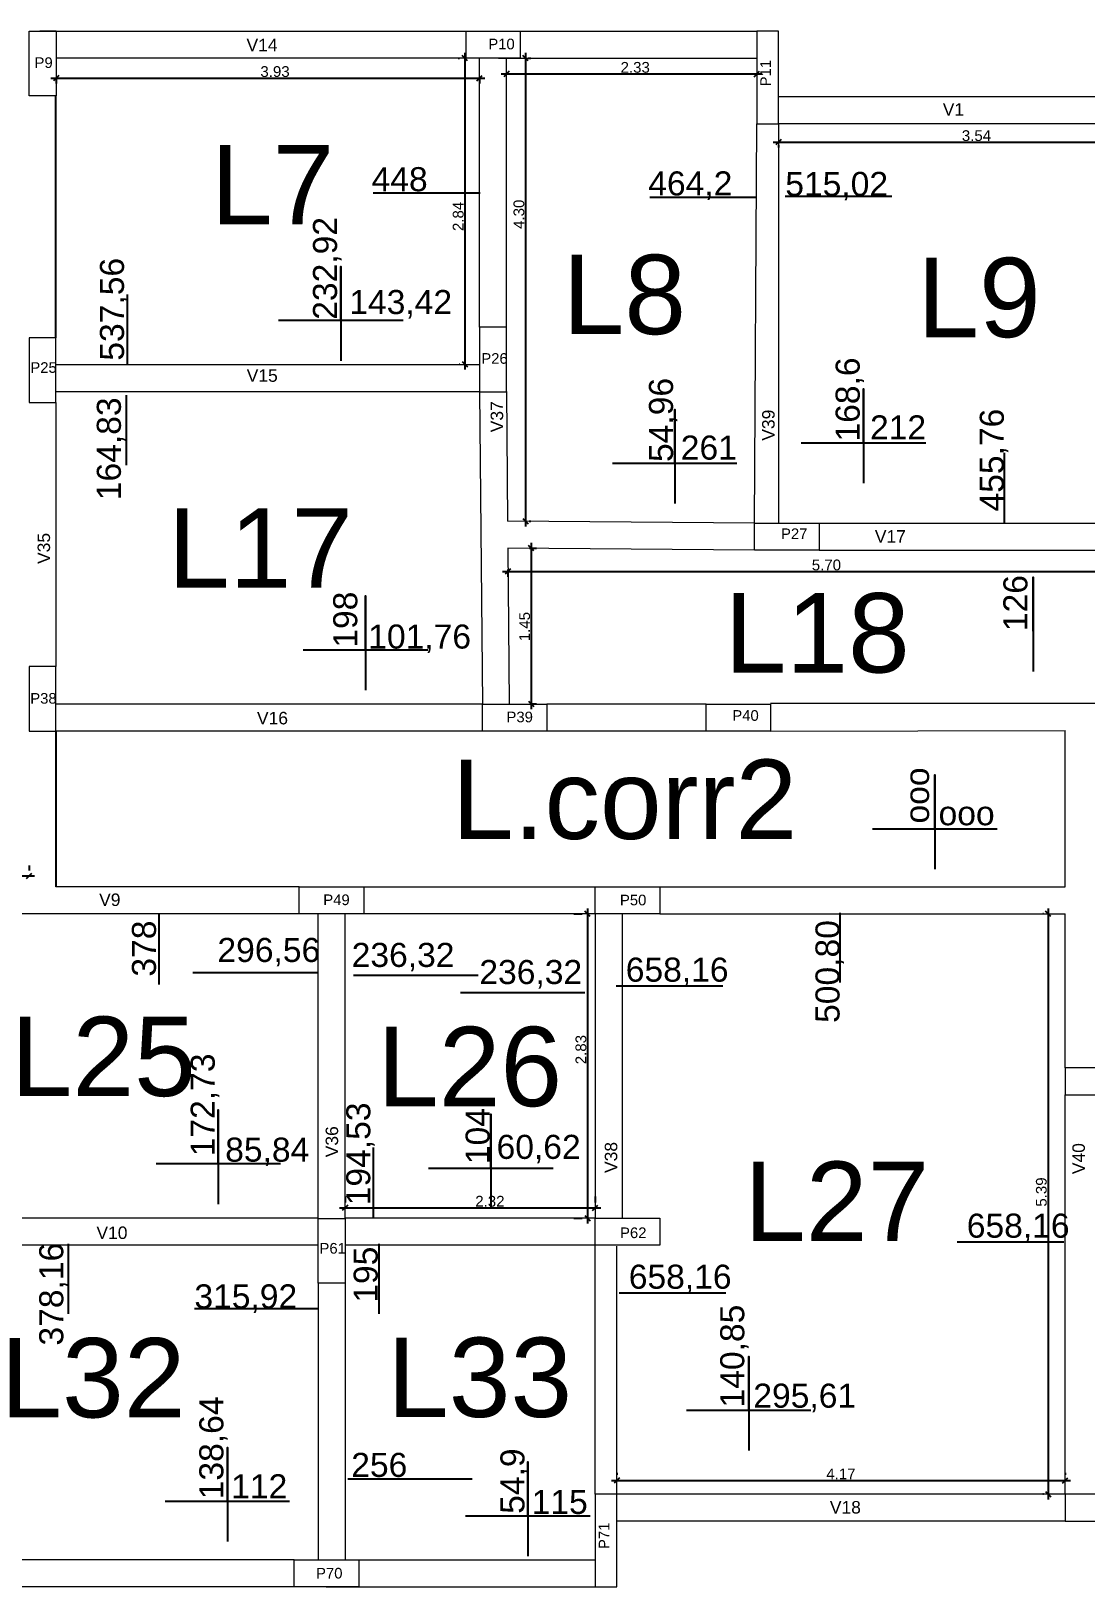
# Model space of a CAD drawing. Header units: millimetres. Extents: x 2878 to 6301, y 540 to 1980.
# Drawn here: x 3011.8 to 3021.59, y 647.43 to 661.88 of the extents above; entities that cross this region are included whole.
import ezdxf

# ---------------------------------------------------------------- set-up
doc = ezdxf.new("R2010")
doc.units = ezdxf.units.MM
doc.header["$LTSCALE"] = 4
for name, color, linetype, lineweight in [('ALVENARIA', 4, 'Continuous', 20), ('COTAS', 35, 'Continuous', 5), ('ESTRUTURA', 4, 'Continuous', 25), ('PILAR', 1, 'Continuous', 5), ('TEXTO', 5, 'Continuous', 20)]:
    doc.layers.add(name, color=color, linetype=linetype, lineweight=lineweight)
doc.layers.add('LINHA DE MOMENTOS', color=42, linetype='Continuous')
doc.styles.get("Standard").update_dxf_attribs({"font": 'arial.ttf'})
doc.dimstyles.new('ISO-25', dxfattribs={"dimscale": 0, "dimtxt": 0.1, "dimasz": 0.05, "dimexe": 0.05, "dimexo": 0.2, "dimgap": 0.01, "dimtad": 1, "dimzin": 4, "dimdsep": 46, "dimtxsty": 'Standard', "dimblk": 'OBLIQUE', "dimcen": 0.1, "dimdle": 0.05, "dimclrt": 256, "dimadec": 0, "dimazin": 0, "dimtfac": 1, "dimtix": 1, "dimtofl": 0, "dimtmove": 0, "dimatfit": 3, "dimfxl": 1, "dimtfillclr": 256, "dimarcsym": 0})

# ---------------------------------------------------------------- blocks, each defined once
blk = doc.blocks.new('PILAR')
at = {"layer": 'PILAR', "ltscale": 0.01}
blk.add_lwpolyline([(-0.15, 0), (0.1, 0), (0.1, -0.6), (-0.15, -0.6)], close=True, dxfattribs=at)
blk = doc.blocks.new('_Oblique')
at = {"color": 0, "linetype": 'ByBlock', "lineweight": -2}
blk.add_line((-0.5, -0.5), (0.5, 0.5), dxfattribs=at)
blk = doc.blocks.new('*D646')
at = {"layer": 'COTAS', "color": 0, "lineweight": -2, "transparency": 16777216}
for p, q in [((3011.977, 661.44), (3016.011, 661.44)), ((3012.027, 661.427), (3012.027, 661.39)), ((3015.961, 661.427), (3015.961, 661.39))]:
    blk.add_line(p, q, dxfattribs=at)
at = {"layer": 'Defpoints', "color": 0, "transparency": 16777216}
for p in [(3012.027, 661.627), (3015.961, 661.627), (3015.961, 661.44)]:
    blk.add_point(p, dxfattribs=at)
at = {"layer": 'COTAS', "color": 0, "lineweight": -2, "transparency": 16777216, "xscale": 0.05, "yscale": 0.05, "zscale": 0.05, "rotation": 180}
blk.add_blockref('_Oblique', (3012.027, 661.44), dxfattribs=at)
at = {"layer": 'COTAS', "color": 0, "lineweight": -2, "transparency": 16777216, "xscale": 0.05, "yscale": 0.05, "zscale": 0.05}
blk.add_blockref('_Oblique', (3015.961, 661.44), dxfattribs=at)
at = {"layer": 'COTAS', "transparency": 16777216, "insert": (3014.061, 661.501), "char_height": 0.1, "attachment_point": 5}
blk.add_mtext('3.93', dxfattribs=at)
blk = doc.blocks.new('*D647')
at = {"layer": 'COTAS', "color": 0, "lineweight": -2, "transparency": 16777216}
for p, q in [((3015.761, 661.627), (3015.775, 661.627)), ((3015.825, 661.677), (3015.825, 658.735)), ((3015.777, 658.785), (3015.775, 658.785))]:
    blk.add_line(p, q, dxfattribs=at)
at = {"layer": 'Defpoints', "color": 0, "transparency": 16777216}
for p in [(3015.961, 661.627), (3015.825, 658.785), (3015.977, 658.785)]:
    blk.add_point(p, dxfattribs=at)
at = {"layer": 'COTAS', "color": 0, "lineweight": -2, "transparency": 16777216, "xscale": 0.05, "yscale": 0.05, "zscale": 0.05}
for p, rotation in [((3015.825, 661.627), 90), ((3015.825, 658.785), 270)]:
    blk.add_blockref('_Oblique', p, dxfattribs=dict(at, rotation=rotation))
at = {"layer": 'COTAS', "transparency": 16777216, "insert": (3015.763, 660.156), "char_height": 0.1, "attachment_point": 5, "rotation": 90}
blk.add_mtext('2.84', dxfattribs=at)
blk = doc.blocks.new('*D648')
at = {"layer": 'COTAS', "color": 0, "lineweight": -2, "transparency": 16777216}
for p, q in [((3016.161, 661.479), (3018.587, 661.479)), ((3016.211, 661.427), (3016.211, 661.429)), ((3018.537, 661.427), (3018.537, 661.429))]:
    blk.add_line(p, q, dxfattribs=at)
at = {"layer": 'Defpoints', "color": 0, "transparency": 16777216}
for p in [(3016.211, 661.627), (3018.537, 661.627), (3018.537, 661.479)]:
    blk.add_point(p, dxfattribs=at)
at = {"layer": 'COTAS', "color": 0, "lineweight": -2, "transparency": 16777216, "xscale": 0.05, "yscale": 0.05, "zscale": 0.05, "rotation": 180}
blk.add_blockref('_Oblique', (3016.211, 661.479), dxfattribs=at)
at = {"layer": 'COTAS', "color": 0, "lineweight": -2, "transparency": 16777216, "xscale": 0.05, "yscale": 0.05, "zscale": 0.05}
blk.add_blockref('_Oblique', (3018.537, 661.479), dxfattribs=at)
at = {"layer": 'COTAS', "transparency": 16777216, "insert": (3017.407, 661.54), "char_height": 0.1, "attachment_point": 5}
blk.add_mtext('2.33', dxfattribs=at)
blk = doc.blocks.new('*D649')
at = {"layer": 'COTAS', "color": 0, "lineweight": -2, "transparency": 16777216}
for p, q in [((3016.388, 661.677), (3016.388, 657.275)), ((3016.411, 661.627), (3016.438, 661.627)), ((3016.422, 657.325), (3016.438, 657.325))]:
    blk.add_line(p, q, dxfattribs=at)
at = {"layer": 'Defpoints', "color": 0, "transparency": 16777216}
for p in [(3016.211, 661.627), (3016.222, 657.325), (3016.388, 657.325)]:
    blk.add_point(p, dxfattribs=at)
at = {"layer": 'COTAS', "color": 0, "lineweight": -2, "transparency": 16777216, "xscale": 0.05, "yscale": 0.05, "zscale": 0.05}
for p, rotation in [((3016.388, 661.627), 90), ((3016.388, 657.325), 270)]:
    blk.add_blockref('_Oblique', p, dxfattribs=dict(at, rotation=rotation))
at = {"layer": 'COTAS', "transparency": 16777216, "insert": (3016.327, 660.176), "char_height": 0.1, "attachment_point": 5, "rotation": 90}
blk.add_mtext('4.30', dxfattribs=at)
blk = doc.blocks.new('*D650')
at = {"layer": 'COTAS', "color": 0, "lineweight": -2, "transparency": 16777216}
for p, q in [((3018.687, 660.845), (3022.326, 660.845)), ((3018.737, 660.817), (3018.737, 660.795)), ((3022.276, 660.817), (3022.276, 660.795))]:
    blk.add_line(p, q, dxfattribs=at)
at = {"layer": 'Defpoints', "color": 0, "transparency": 16777216}
for p in [(3018.737, 661.017), (3022.276, 661.017), (3022.276, 660.845)]:
    blk.add_point(p, dxfattribs=at)
at = {"layer": 'COTAS', "color": 0, "lineweight": -2, "transparency": 16777216, "xscale": 0.05, "yscale": 0.05, "zscale": 0.05, "rotation": 180}
blk.add_blockref('_Oblique', (3018.737, 660.845), dxfattribs=at)
at = {"layer": 'COTAS', "color": 0, "lineweight": -2, "transparency": 16777216, "xscale": 0.05, "yscale": 0.05, "zscale": 0.05}
blk.add_blockref('_Oblique', (3022.276, 660.845), dxfattribs=at)
at = {"layer": 'COTAS', "transparency": 16777216, "insert": (3020.577, 660.906), "char_height": 0.1, "attachment_point": 5}
blk.add_mtext('3.54', dxfattribs=at)
blk = doc.blocks.new('*D667')
at = {"layer": 'COTAS', "color": 0, "lineweight": -2, "transparency": 16777216}
for p, q in [((3017.186, 648.416), (3021.451, 648.416)), ((3017.236, 648.487), (3017.236, 648.466)), ((3021.401, 648.487), (3021.401, 648.466))]:
    blk.add_line(p, q, dxfattribs=at)
at = {"layer": 'Defpoints', "color": 0, "transparency": 16777216}
for p in [(3021.401, 648.416), (3017.236, 648.287), (3021.401, 648.287)]:
    blk.add_point(p, dxfattribs=at)
at = {"layer": 'COTAS', "color": 0, "lineweight": -2, "transparency": 16777216, "xscale": 0.05, "yscale": 0.05, "zscale": 0.05, "rotation": 180}
blk.add_blockref('_Oblique', (3017.236, 648.416), dxfattribs=at)
at = {"layer": 'COTAS', "color": 0, "lineweight": -2, "transparency": 16777216, "xscale": 0.05, "yscale": 0.05, "zscale": 0.05}
blk.add_blockref('_Oblique', (3021.401, 648.416), dxfattribs=at)
at = {"layer": 'COTAS', "transparency": 16777216, "insert": (3019.318, 648.476), "char_height": 0.1, "attachment_point": 5}
blk.add_mtext('4.17', dxfattribs=at)
blk = doc.blocks.new('*D668')
at = {"layer": 'COTAS', "color": 0, "lineweight": -2, "transparency": 16777216}
for p, q in [((3021.201, 653.678), (3021.192, 653.678)), ((3021.242, 653.728), (3021.242, 648.237)), ((3021.201, 648.287), (3021.192, 648.287))]:
    blk.add_line(p, q, dxfattribs=at)
at = {"layer": 'Defpoints', "color": 0, "transparency": 16777216}
for p in [(3021.401, 653.678), (3021.242, 648.287), (3021.401, 648.287)]:
    blk.add_point(p, dxfattribs=at)
at = {"layer": 'COTAS', "color": 0, "lineweight": -2, "transparency": 16777216, "xscale": 0.05, "yscale": 0.05, "zscale": 0.05}
for p, rotation in [((3021.242, 653.678), 90), ((3021.242, 648.287), 270)]:
    blk.add_blockref('_Oblique', p, dxfattribs=dict(at, rotation=rotation))
at = {"layer": 'COTAS', "transparency": 16777216, "insert": (3021.18, 651.094), "char_height": 0.1, "attachment_point": 5, "rotation": 90}
blk.add_mtext('5.39', dxfattribs=at)
blk = doc.blocks.new('*D671')
at = {"layer": 'COTAS', "color": 0, "lineweight": -2, "transparency": 16777216}
for p, q in [((3014.711, 651.052), (3014.711, 650.997)), ((3017.036, 651.052), (3017.036, 650.997)), ((3014.661, 650.947), (3017.086, 650.947))]:
    blk.add_line(p, q, dxfattribs=at)
at = {"layer": 'Defpoints', "color": 0, "transparency": 16777216}
for p in [(3017.036, 650.947), (3014.711, 650.852), (3017.036, 650.852)]:
    blk.add_point(p, dxfattribs=at)
at = {"layer": 'COTAS', "color": 0, "lineweight": -2, "transparency": 16777216, "xscale": 0.05, "yscale": 0.05, "zscale": 0.05, "rotation": 180}
blk.add_blockref('_Oblique', (3014.711, 650.947), dxfattribs=at)
at = {"layer": 'COTAS', "color": 0, "lineweight": -2, "transparency": 16777216, "xscale": 0.05, "yscale": 0.05, "zscale": 0.05}
blk.add_blockref('_Oblique', (3017.036, 650.947), dxfattribs=at)
at = {"layer": 'COTAS', "transparency": 16777216, "insert": (3016.057, 651.008), "char_height": 0.1, "attachment_point": 5}
blk.add_mtext('2.32', dxfattribs=at)
blk = doc.blocks.new('*D672')
at = {"layer": 'COTAS', "color": 0, "lineweight": -2, "transparency": 16777216}
for p, q in [((3016.836, 653.678), (3016.914, 653.678)), ((3016.964, 653.728), (3016.964, 650.802)), ((3016.836, 650.852), (3016.914, 650.852))]:
    blk.add_line(p, q, dxfattribs=at)
at = {"layer": 'Defpoints', "color": 0, "transparency": 16777216}
for p in [(3017.036, 653.678), (3016.964, 650.852), (3017.036, 650.852)]:
    blk.add_point(p, dxfattribs=at)
at = {"layer": 'COTAS', "color": 0, "lineweight": -2, "transparency": 16777216, "xscale": 0.05, "yscale": 0.05, "zscale": 0.05}
for p, rotation in [((3016.964, 653.678), 90), ((3016.964, 650.852), 270)]:
    blk.add_blockref('_Oblique', p, dxfattribs=dict(at, rotation=rotation))
at = {"layer": 'COTAS', "transparency": 16777216, "insert": (3016.903, 652.417), "char_height": 0.1, "attachment_point": 5, "rotation": 90}
blk.add_mtext('2.83', dxfattribs=at)
blk = doc.blocks.new('*D617')
at = {"layer": 'COTAS', "color": 0, "lineweight": -2, "transparency": 16777216}
for p, q in [((3009.127, 654.128), (3009.127, 654.08)), ((3011.776, 654.128), (3011.776, 654.08)), ((3009.077, 654.03), (3011.826, 654.03))]:
    blk.add_line(p, q, dxfattribs=at)
at = {"layer": 'Defpoints', "color": 0, "transparency": 16777216}
for p in [(3009.127, 653.928), (3011.776, 654.03), (3011.776, 653.928)]:
    blk.add_point(p, dxfattribs=at)
at = {"layer": 'COTAS', "color": 0, "lineweight": -2, "transparency": 16777216, "xscale": 0.05, "yscale": 0.05, "zscale": 0.05, "rotation": 180}
blk.add_blockref('_Oblique', (3009.127, 654.03), dxfattribs=at)
at = {"layer": 'COTAS', "color": 0, "lineweight": -2, "transparency": 16777216, "xscale": 0.05, "yscale": 0.05, "zscale": 0.05}
blk.add_blockref('_Oblique', (3011.776, 654.03), dxfattribs=at)
at = {"layer": 'COTAS', "transparency": 16777216, "insert": (3010.472, 654.091), "char_height": 0.1, "attachment_point": 5}
blk.add_mtext('2.65', dxfattribs=at)
blk = doc.blocks.new('*D624')
at = {"layer": 'COTAS', "color": 0, "lineweight": -2, "transparency": 16777216}
for p, q in [((3016.424, 657.075), (3016.491, 657.075)), ((3016.441, 657.125), (3016.441, 655.578)), ((3016.437, 655.628), (3016.491, 655.628))]:
    blk.add_line(p, q, dxfattribs=at)
at = {"layer": 'Defpoints', "color": 0, "transparency": 16777216}
for p in [(3016.224, 657.075), (3016.237, 655.628), (3016.441, 655.628)]:
    blk.add_point(p, dxfattribs=at)
at = {"layer": 'COTAS', "color": 0, "lineweight": -2, "transparency": 16777216, "xscale": 0.05, "yscale": 0.05, "zscale": 0.05}
for p, rotation in [((3016.441, 657.075), 90), ((3016.441, 655.628), 270)]:
    blk.add_blockref('_Oblique', p, dxfattribs=dict(at, rotation=rotation))
at = {"layer": 'COTAS', "transparency": 16777216, "insert": (3016.38, 656.346), "char_height": 0.1, "attachment_point": 5, "rotation": 90}
blk.add_mtext('1.45', dxfattribs=at)
blk = doc.blocks.new('*D625')
at = {"layer": 'COTAS', "color": 0, "lineweight": -2, "transparency": 16777216}
for p, q in [((3016.174, 656.857), (3021.977, 656.857)), ((3016.224, 656.875), (3016.224, 656.807)), ((3021.927, 656.857), (3021.927, 656.807))]:
    blk.add_line(p, q, dxfattribs=at)
at = {"layer": 'Defpoints', "color": 0, "transparency": 16777216}
for p in [(3016.224, 657.075), (3021.927, 657.057), (3021.927, 656.857)]:
    blk.add_point(p, dxfattribs=at)
at = {"layer": 'COTAS', "color": 0, "lineweight": -2, "transparency": 16777216, "xscale": 0.05, "yscale": 0.05, "zscale": 0.05, "rotation": 180}
blk.add_blockref('_Oblique', (3016.224, 656.857), dxfattribs=at)
at = {"layer": 'COTAS', "color": 0, "lineweight": -2, "transparency": 16777216, "xscale": 0.05, "yscale": 0.05, "zscale": 0.05}
blk.add_blockref('_Oblique', (3021.927, 656.857), dxfattribs=at)
at = {"layer": 'COTAS', "transparency": 16777216, "insert": (3019.183, 656.918), "char_height": 0.1, "attachment_point": 5}
blk.add_mtext('5.70', dxfattribs=at)

msp = doc.modelspace()

# ---------------------------------------------------------------- linework, layer by layer
at = {"layer": 'ALVENARIA', "ltscale": 0.03}
msp.add_line((3012.027, 661.877), (3011.877, 661.877), dxfattribs=at)
at = {"layer": 'ALVENARIA'}
for p, q in [((3012.027, 661.877), (3015.837, 661.877)), ((3016.037, 661.877), (3016.037, 661.877)), ((3016.037, 661.877), (3016.337, 661.877)), ((3016.337, 661.877), (3018.537, 661.877)), ((3015.837, 661.627), (3012.027, 661.627)), ((3015.961, 659.127), (3015.961, 661.627)), ((3016.137, 661.627), (3016.337, 661.627)), ((3016.211, 659.127), (3016.211, 661.627)), ((3016.337, 661.627), (3018.537, 661.627)), ((3022.127, 661.267), (3018.737, 661.267)), ((3018.515, 657.307), (3018.537, 661.017)), ((3018.737, 661.017), (3018.737, 657.307)), ((3022.127, 661.017), (3018.737, 661.017)), ((3015.961, 658.777), (3012.026, 658.777)), ((3015.961, 658.527), (3012.026, 658.527)), ((3015.961, 658.527), (3015.987, 655.626)), ((3016.211, 658.529), (3016.222, 657.325)), ((3012.026, 658.427), (3012.026, 655.976)), ((3018.517, 657.307), (3016.222, 657.325)), ((3019.115, 657.307), (3021.927, 657.307)), ((3016.224, 657.075), (3016.237, 655.628)), ((3018.515, 657.057), (3016.224, 657.075)), ((3019.115, 657.057), (3021.927, 657.057)), ((3021.927, 655.633), (3018.665, 655.633)), ((3015.987, 655.626), (3012.026, 655.626)), ((3018.065, 655.626), (3016.587, 655.626)), ((3015.987, 655.376), (3012.026, 655.376)), ((3018.065, 655.376), (3016.587, 655.376)), ((3018.665, 655.376), (3021.401, 655.382)), ((3021.401, 653.928), (3021.401, 655.382)), ((3014.286, 653.928), (3012.026, 653.928)), ((3014.886, 653.928), (3017.036, 653.928)), ((3017.636, 653.928), (3021.401, 653.928)), ((3014.286, 653.678), (3010.751, 653.677)), ((3014.461, 650.852), (3014.461, 653.678)), ((3014.711, 650.852), (3014.711, 653.678)), ((3017.036, 653.678), (3014.886, 653.678)), ((3017.036, 653.678), (3017.036, 650.852)), ((3017.286, 653.678), (3017.286, 650.852)), ((3017.636, 653.678), (3021.401, 653.678)), ((3021.401, 652.247), (3021.401, 653.678)), ((3021.401, 648.287), (3021.401, 651.997)), ((3014.461, 650.852), (3010.526, 650.852)), ((3017.036, 650.852), (3014.711, 650.852)), ((3014.461, 650.602), (3010.526, 650.602)), ((3017.036, 650.602), (3014.711, 650.602)), ((3017.036, 648.287), (3017.036, 650.602)), ((3017.236, 648.287), (3017.236, 650.592)), ((3014.461, 650.247), (3014.461, 647.677)), ((3014.711, 650.247), (3014.711, 647.677)), ((3021.401, 648.287), (3017.236, 648.287)), ((3017.236, 647.427), (3017.236, 648.037)), ((3021.401, 648.037), (3017.236, 648.037)), ((3014.238, 647.677), (3010.526, 647.677)), ((3014.636, 647.677), (3014.836, 647.677)), ((3014.836, 647.677), (3017.034, 647.677)), ((3014.238, 647.427), (3010.526, 647.427)), ((3014.536, 647.427), (3014.836, 647.427)), ((3014.711, 647.427), (3014.711, 647.427)), ((3014.711, 647.427), (3014.711, 647.427)), ((3014.836, 647.427), (3017.036, 647.427))]:
    msp.add_line(p, q, dxfattribs=at)
at = {"layer": 'ESTRUTURA'}
for p, q in [((3012.026, 659.027), (3012.026, 661.277)), ((3012.026, 655.376), (3012.026, 653.928))]:
    msp.add_line(p, q, dxfattribs=at)
at = {"layer": 'LINHA DE MOMENTOS'}
for p, q in [((3015.966, 660.371), (3014.974, 660.371)), ((3018.536, 660.332), (3017.544, 660.332)), ((3019.792, 660.342), (3018.8, 660.342)), ((3012.692, 658.781), (3012.692, 659.431)), ((3014.094, 659.191), (3015.25, 659.191)), ((3012.68, 657.845), (3012.68, 658.495)), ((3018.95, 658.054), (3020.106, 658.054)), ((3020.836, 657.309), (3020.836, 657.959)), ((3017.196, 657.864), (3018.352, 657.864)), ((3014.323, 656.131), (3015.479, 656.131)), ((3019.612, 654.469), (3020.768, 654.469)), ((3012.984, 653.022), (3012.984, 653.672)), ((3019.311, 653.039), (3019.311, 653.689)), ((3013.296, 653.132), (3014.452, 653.132)), ((3014.791, 653.107), (3015.947, 653.107)), ((3015.783, 652.948), (3016.939, 652.948)), ((3018.221, 653.007), (3017.23, 653.007)), ((3014.976, 650.86), (3014.976, 651.509)), ((3012.956, 651.358), (3014.112, 651.358)), ((3015.488, 651.316), (3016.644, 651.316)), ((3012.144, 649.964), (3012.144, 650.614)), ((3015.029, 649.964), (3015.029, 650.614)), ((3021.39, 650.629), (3020.398, 650.629)), ((3018.25, 650.155), (3017.258, 650.155)), ((3013.312, 650.013), (3014.468, 650.013)), ((3017.883, 649.067), (3019.039, 649.067)), ((3014.736, 648.429), (3015.892, 648.429)), ((3013.04, 648.222), (3014.196, 648.222)), ((3015.831, 648.088), (3016.987, 648.088))]:
    msp.add_line(p, q, dxfattribs=at)
for points in [[(3014.672, 659.191), (3014.672, 659.691), (3014.672, 658.815)], [(3019.528, 658.054), (3019.528, 658.554), (3019.528, 657.679)], [(3017.774, 657.864), (3017.774, 658.364), (3017.774, 657.489)], [(3021.103, 656.304), (3021.103, 656.804), (3021.103, 655.929)], [(3014.901, 656.131), (3014.901, 656.631), (3014.901, 655.755)], [(3020.19, 654.469), (3020.19, 654.969), (3020.19, 654.094)], [(3013.534, 651.358), (3013.534, 651.859), (3013.534, 650.983)], [(3016.066, 651.316), (3016.066, 651.816), (3016.066, 650.941)], [(3018.461, 649.067), (3018.461, 649.568), (3018.461, 648.692)], [(3013.618, 648.222), (3013.618, 648.722), (3013.618, 647.847)], [(3016.409, 648.088), (3016.409, 648.588), (3016.409, 647.713)]]:
    msp.add_lwpolyline(points, dxfattribs=at)
at = {"layer": 'PILAR', "color": 1, "ltscale": 0.01}
for points in [[(3015.837, 661.627), (3015.837, 661.877), (3016.337, 661.877), (3016.337, 661.627)], [(3018.737, 661.877), (3018.537, 661.877), (3018.537, 661.017), (3018.737, 661.017)], [(3017.236, 648.287), (3017.036, 648.287), (3017.036, 647.427), (3017.236, 647.427)]]:
    msp.add_lwpolyline(points, close=True, dxfattribs=at)
at = {"layer": 'PILAR', "ltscale": 0.01}
msp.add_lwpolyline([(3017.636, 650.852), (3017.636, 650.602), (3017.036, 650.602), (3017.036, 650.852)], close=True, dxfattribs=at)

# ---------------------------------------------------------------- block references
at = {"layer": 'COTAS'}
for p, rotation in [((3011.877, 661.277), 180), ((3019.115, 657.157), 270), ((3016.587, 655.476), 270), ((3018.665, 655.476), 270), ((3014.886, 653.778), 270), ((3017.636, 653.778), 270), ((3014.561, 650.247), 180), ((3014.238, 647.577), 90.00000000000001)]:
    msp.add_blockref('PILAR', p, dxfattribs=dict(at, rotation=rotation))
at = {"layer": 'COTAS', "xscale": -1}
for p, rotation in [((3016.111, 658.527), 180), ((3011.926, 658.427), 180), ((3011.926, 655.376), 180), ((3021.401, 652.097), 90), ((3021.401, 648.137), 90)]:
    msp.add_blockref('PILAR', p, dxfattribs=dict(at, rotation=rotation))

# ---------------------------------------------------------------- texts
at = {"layer": 'COTAS', "attachment_point": 1}
for s, insert, char_height in [('V14', (3013.796, 661.806), 0.116), ('P10', (3016.042, 661.807), 0.0988), ('P9', (3011.827, 661.634), 0.0988), ('V1', (3020.264, 661.208), 0.116), ('L7', (3013.465, 660.82), 0.7375), ('L8', (3016.733, 659.8), 0.7375), ('L9', (3020.028, 659.772), 0.7375), ('P26', (3015.977, 658.886), 0.0988), ('P25', (3011.788, 658.802), 0.0988), ('V15', (3013.798, 658.736), 0.116), ('L17', (3013.067, 657.446), 0.7375), ('P27', (3018.761, 657.258), 0.0988), ('V17', (3019.633, 657.242), 0.116), ('L18', (3018.238, 656.657), 0.7375), ('P38', (3011.787, 655.729), 0.0988), ('V16', (3013.893, 655.554), 0.116), ('P39', (3016.211, 655.556), 0.0988), ('P40', (3018.309, 655.57), 0.0988), ('L.corr2', (3015.705, 655.111), 0.7375), ('V9', (3012.427, 653.867), 0.116), ('P49', (3014.509, 653.858), 0.0988), ('P50', (3017.265, 653.856), 0.0988), ('L25', (3011.606, 652.723), 0.7375), ('L26', (3015.009, 652.629), 0.7375), ('L27', (3018.419, 651.377), 0.7375), ('V10', (3012.402, 650.774), 0.116), ('P62', (3017.266, 650.765), 0.0988), ('P61', (3014.474, 650.621), 0.0988), ('L32', (3011.51, 649.738), 0.7375), ('L33', (3015.102, 649.742), 0.7375), ('V18', (3019.215, 648.224), 0.116), ('P70', (3014.442, 647.603), 0.0988)]:
    msp.add_mtext_dynamic_manual_height_columns(s, width=2.5, gutter_width=12.5, heights=[1.872], dxfattribs=dict(at, insert=insert, char_height=char_height))
at = {"layer": 'COTAS', "attachment_point": 1, "rotation": 90}
for s, insert, char_height in [('P11', (3018.569, 661.364), 0.0988), ('V37', (3016.064, 658.151), 0.116), ('V39', (3018.586, 658.073), 0.116), ('V35', (3011.855, 656.928), 0.116), ('V36', (3014.531, 651.417), 0.116), ('V38', (3017.124, 651.271), 0.116), ('V40', (3021.468, 651.26), 0.116), ('P71', (3017.068, 647.778), 0.0988)]:
    msp.add_mtext_dynamic_manual_height_columns(s, width=2.5, gutter_width=12.5, heights=[1.872], dxfattribs=dict(at, insert=insert, char_height=char_height))
at = {"layer": 'TEXTO'}
for s, p in [('448', (3014.958, 660.39)), ('464,2 ', (3017.528, 660.351)), ('515,02', (3018.801, 660.346)), ('143,42', (3014.751, 659.249)), ('212', (3019.588, 658.085)), ('261', (3017.83, 657.897)), ('101,76', (3014.927, 656.142)), ('ooo', (3020.225, 654.501)), ('296,56', (3013.526, 653.231)), ('236,32', (3014.773, 653.185)), ('236,32', (3015.959, 653.026)), ('658,16', (3017.319, 653.048)), ('85,84', (3013.598, 651.376)), ('60,62', (3016.119, 651.402)), ('658,16', (3020.487, 650.67)), ('658,16', (3017.347, 650.196)), ('315,92', (3013.312, 650.013)), ('295,61', (3018.504, 649.091)), ('256', (3014.769, 648.448)), ('112', (3013.654, 648.249)), ('115', (3016.445, 648.104))]:
    msp.add_text(s, height=0.2235, dxfattribs=at).set_placement(p)
for s, p in [('232,92', (3014.637, 659.196)), ('537,56', (3012.658, 658.816)), ('168,6', (3019.492, 658.065)), ('54,96', (3017.758, 657.875)), ('164,83', (3012.629, 657.52)), ('455,76', (3020.831, 657.415)), ('126', (3021.05, 656.304)), ('198', (3014.825, 656.15)), ('ooo', (3020.136, 654.517)), ('500,80', (3019.305, 652.665)), ('378', (3012.955, 653.095)), ('172,73', (3013.501, 651.426)), ('194,53', (3014.946, 650.971)), ('104', (3016.055, 651.353)), ('378,16', (3012.094, 649.668)), ('195', (3015.015, 650.066)), ('140,85', (3018.42, 649.093)), ('138,64', (3013.581, 648.24)), ('54,9', (3016.378, 648.105))]:
    msp.add_text(s, height=0.2235, rotation=90, dxfattribs=at).set_placement(p)

# ---------------------------------------------------------------- dimensions: what is measured, and where the dimension line sits
at = {"layer": 'COTAS'}
for base, p1, p2, picture, middle in [((3015.961, 661.44), (3012.027, 661.627), (3015.961, 661.627), '*D646', (3014.061, 661.44)), ((3018.537, 661.479), (3016.211, 661.627), (3018.537, 661.627), '*D648', (3017.407, 661.479)), ((3022.276, 660.845), (3018.737, 661.017), (3022.276, 661.017), '*D650', (3020.577, 660.845)), ((3021.927, 656.857), (3016.224, 657.075), (3021.927, 657.057), '*D625', (3019.183, 656.857)), ((3011.776, 654.03), (3009.127, 653.928), (3011.776, 653.928), '*D617', (3010.472, 654.03)), ((3017.03598, 650.94666), (3014.71099, 650.85176), (3017.03598, 650.85176), '*D671', (3016.05693, 650.94666)), ((3021.4013, 648.4161), (3017.2362, 648.2868), (3021.4013, 648.287), '*D667', (3019.3177, 648.4161))]:
    dim = msp.add_linear_dim(base=base, p1=p1, p2=p2, dimstyle='ISO-25', override={"dimscale": 1}, dxfattribs=at)
    dim.commit()
    dim.dimension.update_dxf_attribs({"geometry": picture, "text_midpoint": middle, "dimtype": 160})
for base, p1, p2, picture, middle in [((3015.825, 658.785), (3015.961, 661.627), (3015.977, 658.785), '*D647', (3015.825, 660.156)), ((3016.388, 657.325), (3016.211, 661.627), (3016.222, 657.325), '*D649', (3016.388, 660.176)), ((3016.441, 655.628), (3016.224, 657.075), (3016.237, 655.628), '*D624', (3016.441, 656.346)), ((3016.964, 650.852), (3017.036, 653.678), (3017.036, 650.852), '*D672', (3016.964, 652.417)), ((3021.242, 648.287), (3021.401, 653.678), (3021.401, 648.287), '*D668', (3021.242, 651.094))]:
    dim = msp.add_linear_dim(base=base, p1=p1, p2=p2, angle=90, dimstyle='ISO-25', override={"dimscale": 1}, dxfattribs=at)
    dim.commit()
    dim.dimension.update_dxf_attribs({"geometry": picture, "text_midpoint": middle, "dimtype": 160})

doc.saveas('drawing.dxf')
